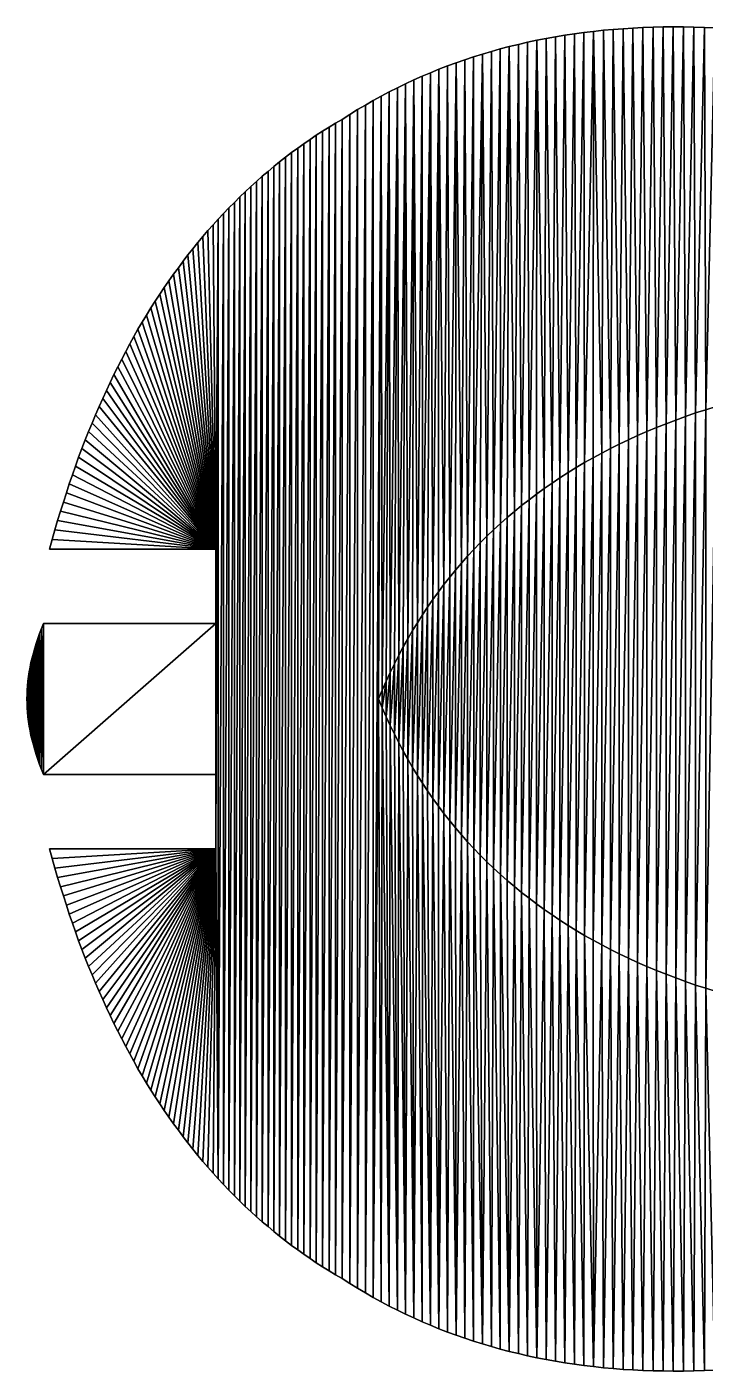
# Model space of a CAD drawing. Extents: x 10 to 917, y 10 to 841.
# Drawn here: x 546.8 to 604.6, y 721.7 to 836.3 of the extents above; entities that cross this region are included whole.
import ezdxf

# ---------------------------------------------------------------- set-up
doc = ezdxf.new("R2010")
doc.units = 0
doc.header["$MEASUREMENT"] = 0
doc.layers.get('0').update_dxf_attribs({"linetype": 'CONTINUOUS'})

msp = doc.modelspace()

# ---------------------------------------------------------------- linework, layer by layer
for p, q in [((600.13, 836.26), (599.27, 836.23)), ((600.99, 836.28), (600.13, 836.26)), ((601.86, 836.28), (600.99, 836.28)), ((602.74, 836.28), (601.86, 836.28)), ((603.62, 836.26), (602.74, 836.28)), ((604.51, 836.24), (603.62, 836.26)), ((590.23, 835.14), (589.44, 834.97)), ((591.02, 835.29), (590.23, 835.14)), ((591.82, 835.44), (591.02, 835.29)), ((592.63, 835.57), (591.82, 835.44)), ((593.44, 835.69), (592.63, 835.57)), ((594.25, 835.8), (593.44, 835.69)), ((595.07, 835.9), (594.25, 835.8)), ((595.9, 835.99), (595.07, 835.9)), ((596.74, 836.07), (595.9, 835.99)), ((597.58, 836.13), (596.74, 836.07)), ((598.42, 836.18), (597.58, 836.13)), ((599.27, 836.23), (598.42, 836.18)), ((605.4, 836.2), (604.51, 836.24)), ((585.6, 833.96), (584.85, 833.73)), ((586.36, 834.19), (585.6, 833.96)), ((587.12, 834.4), (586.36, 834.19)), ((587.89, 834.6), (587.12, 834.4)), ((588.66, 834.79), (587.89, 834.6)), ((589.44, 834.97), (588.66, 834.79)), ((582.63, 832.95), (581.9, 832.67)), ((583.36, 833.22), (582.63, 832.95)), ((584.1, 833.48), (583.36, 833.22)), ((584.85, 833.73), (584.1, 833.48)), ((579.76, 831.76), (579.05, 831.43)), ((580.47, 832.07), (579.76, 831.76)), ((581.18, 832.38), (580.47, 832.07)), ((581.9, 832.67), (581.18, 832.38)), ((577.67, 830.74), (576.98, 830.38)), ((578.36, 831.09), (577.67, 830.74)), ((579.05, 831.43), (578.36, 831.09)), ((575.63, 829.62), (574.96, 829.23)), ((576.3, 830.01), (575.63, 829.62)), ((576.98, 830.38), (576.3, 830.01)), ((573.64, 828.4), (573.09, 828.07)), ((574.3, 828.82), (573.64, 828.4)), ((574.96, 829.23), (574.3, 828.82)), ((571.99, 827.4), (571.45, 827.05)), ((572.54, 827.74), (571.99, 827.4)), ((573.09, 828.07), (572.54, 827.74)), ((569.87, 825.95), (569.35, 825.57)), ((570.39, 826.32), (569.87, 825.95)), ((570.92, 826.69), (570.39, 826.32)), ((571.45, 827.05), (570.92, 826.69)), ((568.84, 825.18), (568.33, 824.78)), ((569.35, 825.57), (568.84, 825.18)), ((567.34, 823.97), (566.84, 823.55)), ((567.83, 824.38), (567.34, 823.97)), ((568.33, 824.78), (567.83, 824.38)), ((565.88, 822.68), (565.4, 822.24)), ((566.36, 823.12), (565.88, 822.68)), ((566.84, 823.55), (566.36, 823.12)), ((564.93, 821.79), (564.47, 821.33)), ((565.4, 822.24), (564.93, 821.79)), ((563.55, 820.39), (563.1, 819.91)), ((564.01, 820.86), (563.55, 820.39)), ((564.47, 821.33), (564.01, 820.86)), ((562.66, 819.41), (562.22, 818.92)), ((563.1, 819.91), (562.66, 819.41)), ((561.79, 818.41), (561.36, 817.9)), ((562.22, 818.92), (561.79, 818.41)), ((560.52, 816.85), (560.1, 816.31)), ((560.93, 817.38), (560.52, 816.85)), ((561.36, 817.9), (560.93, 817.38)), ((559.7, 815.76), (559.29, 815.21)), ((560.1, 816.31), (559.7, 815.76)), ((558.9, 814.65), (558.5, 814.08)), ((559.29, 815.21), (558.9, 814.65)), ((558.12, 813.51), (557.74, 812.92)), ((558.5, 814.08), (558.12, 813.51)), ((557.36, 812.33), (556.99, 811.73)), ((557.74, 812.92), (557.36, 812.33)), ((556.62, 811.12), (556.26, 810.51)), ((556.99, 811.73), (556.62, 811.12)), ((556.26, 810.51), (555.91, 809.89)), ((555.56, 809.26), (555.22, 808.62)), ((555.91, 809.89), (555.56, 809.26)), ((554.88, 807.97), (554.54, 807.32)), ((555.22, 808.62), (554.88, 807.97)), ((554.21, 806.65), (553.89, 805.98)), ((554.54, 807.32), (554.21, 806.65)), ((553.89, 805.98), (553.57, 805.31)), ((553.26, 804.62), (552.95, 803.93)), ((553.57, 805.31), (553.26, 804.62)), ((552.65, 803.23), (552.35, 802.52)), ((552.95, 803.93), (552.65, 803.23)), ((602.91, 803.08), (602.06, 802.78)), ((603.76, 803.38), (602.91, 803.08)), ((604.62, 803.66), (603.76, 803.38)), ((552.35, 802.52), (552.06, 801.8)), ((600.42, 802.14), (599.61, 801.8)), ((601.24, 802.46), (600.42, 802.14)), ((602.06, 802.78), (601.24, 802.46)), ((551.77, 801.08), (551.49, 800.35)), ((552.06, 801.8), (551.77, 801.08)), ((598.04, 801.09), (597.26, 800.73)), ((598.82, 801.45), (598.04, 801.09)), ((599.61, 801.8), (598.82, 801.45)), ((551.21, 799.61), (550.94, 798.86)), ((551.49, 800.35), (551.21, 799.61)), ((595.76, 799.96), (595.02, 799.56)), ((596.51, 800.35), (595.76, 799.96)), ((597.26, 800.73), (596.51, 800.35)), ((550.94, 798.86), (550.68, 798.1)), ((593.59, 798.73), (592.89, 798.3)), ((594.3, 799.15), (593.59, 798.73)), ((595.02, 799.56), (594.3, 799.15)), ((550.41, 797.34), (550.16, 796.57)), ((550.68, 798.1), (550.41, 797.34)), ((591.53, 797.41), (590.86, 796.95)), ((592.2, 797.86), (591.53, 797.41)), ((592.89, 798.3), (592.2, 797.86)), ((550.16, 796.57), (549.91, 795.79)), ((590.21, 796.47), (589.57, 795.99)), ((590.86, 796.95), (590.21, 796.47)), ((549.91, 795.79), (549.66, 795)), ((588.94, 795.5), (588.32, 794.99)), ((589.57, 795.99), (588.94, 795.5)), ((549.42, 794.21), (549.19, 793.41)), ((549.66, 795), (549.42, 794.21)), ((587.13, 793.95), (586.55, 793.42)), ((587.72, 794.48), (587.13, 793.95)), ((588.32, 794.99), (587.72, 794.48)), ((549.19, 793.41), (548.96, 792.6)), ((585.98, 792.87), (585.42, 792.32)), ((586.55, 793.42), (585.98, 792.87)), ((548.96, 792.6), (548.74, 791.78)), ((548.74, 791.78), (562.88, 791.78)), ((562.88, 791.78), (562.88, 785.43)), ((584.87, 791.75), (584.34, 791.17)), ((585.42, 792.32), (584.87, 791.75)), ((583.82, 790.59), (583.31, 789.99)), ((584.34, 791.17), (583.82, 790.59)), ((582.81, 789.38), (582.32, 788.76)), ((583.31, 789.99), (582.81, 789.38)), ((582.32, 788.76), (581.85, 788.13)), ((581.38, 787.49), (580.93, 786.84)), ((581.85, 788.13), (581.38, 787.49)), ((580.49, 786.18), (580.07, 785.51)), ((580.93, 786.84), (580.49, 786.18)), ((548.04, 785), (547.88, 784.58)), ((548.21, 785.43), (548.04, 785)), ((562.88, 785.43), (548.21, 785.43)), ((579.65, 784.83), (579.25, 784.14)), ((580.07, 785.51), (579.65, 784.83)), ((547.59, 783.74), (547.47, 783.33)), ((547.73, 784.16), (547.59, 783.74)), ((547.88, 784.58), (547.73, 784.16)), ((579.25, 784.14), (578.85, 783.44)), ((547.25, 782.51), (547.15, 782.11)), ((547.35, 782.92), (547.25, 782.51)), ((547.47, 783.33), (547.35, 782.92)), ((578.47, 782.73), (578.1, 782)), ((578.85, 783.44), (578.47, 782.73)), ((547, 781.31), (546.94, 780.92)), ((547.07, 781.71), (547, 781.31)), ((547.15, 782.11), (547.07, 781.71)), ((577.75, 781.27), (577.4, 780.53)), ((578.1, 782), (577.75, 781.27)), ((546.85, 780.14), (546.82, 779.76)), ((546.89, 780.53), (546.85, 780.14)), ((546.94, 780.92), (546.89, 780.53)), ((577.4, 780.53), (577.07, 779.77)), ((546.81, 779.38), (546.8, 779.01)), ((546.8, 779.01), (546.81, 778.63)), ((546.82, 779.76), (546.81, 779.38)), ((577.07, 779.77), (576.75, 779.01)), ((576.75, 779.01), (577.07, 778.24)), ((546.81, 778.63), (546.82, 778.25)), ((546.82, 778.25), (546.85, 777.87)), ((546.85, 777.87), (546.89, 777.48)), ((577.07, 778.24), (577.4, 777.49)), ((546.89, 777.48), (546.94, 777.09)), ((546.94, 777.09), (547, 776.7)), ((547, 776.7), (547.07, 776.3)), ((577.4, 777.49), (577.75, 776.74)), ((577.75, 776.74), (578.1, 776.01)), ((547.07, 776.3), (547.15, 775.9)), ((547.15, 775.9), (547.25, 775.5)), ((578.1, 776.01), (578.47, 775.29)), ((547.25, 775.5), (547.35, 775.09)), ((547.35, 775.09), (547.47, 774.68)), ((547.47, 774.68), (547.59, 774.27)), ((578.47, 775.29), (578.85, 774.57)), ((578.85, 774.57), (579.25, 773.87)), ((547.59, 774.27), (547.73, 773.85)), ((547.73, 773.85), (547.88, 773.43)), ((547.88, 773.43), (548.04, 773.01)), ((579.25, 773.87), (579.65, 773.18)), ((548.04, 773.01), (548.21, 772.58)), ((548.21, 772.58), (562.88, 772.58)), ((562.88, 772.58), (562.88, 766.23)), ((579.65, 773.18), (580.07, 772.5)), ((580.07, 772.5), (580.49, 771.83)), ((580.49, 771.83), (580.93, 771.17)), ((580.93, 771.17), (581.38, 770.52)), ((581.38, 770.52), (581.85, 769.88)), ((581.85, 769.88), (582.32, 769.25)), ((582.32, 769.25), (582.81, 768.63)), ((582.81, 768.63), (583.31, 768.02)), ((583.31, 768.02), (583.82, 767.42)), ((583.82, 767.42), (584.34, 766.84)), ((584.34, 766.84), (584.87, 766.26)), ((548.74, 766.23), (548.96, 765.41)), ((562.88, 766.23), (548.74, 766.23)), ((548.96, 765.41), (549.19, 764.6)), ((584.87, 766.26), (585.42, 765.69)), ((585.42, 765.69), (585.98, 765.14)), ((549.19, 764.6), (549.42, 763.8)), ((585.98, 765.14), (586.55, 764.59)), ((586.55, 764.59), (587.13, 764.06)), ((549.42, 763.8), (549.66, 763.01)), ((549.66, 763.01), (549.91, 762.22)), ((587.13, 764.06), (587.72, 763.53)), ((587.72, 763.53), (588.32, 763.02)), ((588.32, 763.02), (588.94, 762.52)), ((549.91, 762.22), (550.16, 761.44)), ((588.94, 762.52), (589.57, 762.02)), ((589.57, 762.02), (590.21, 761.54)), ((550.16, 761.44), (550.41, 760.67)), ((550.41, 760.67), (550.68, 759.91)), ((590.21, 761.54), (590.86, 761.07)), ((590.86, 761.07), (591.53, 760.61)), ((550.68, 759.91), (550.94, 759.15)), ((591.53, 760.61), (592.2, 760.15)), ((592.2, 760.15), (592.89, 759.71)), ((592.89, 759.71), (593.59, 759.28)), ((550.94, 759.15), (551.21, 758.41)), ((551.21, 758.41), (551.49, 757.67)), ((593.59, 759.28), (594.3, 758.86)), ((594.3, 758.86), (595.02, 758.45)), ((595.02, 758.45), (595.76, 758.05)), ((551.49, 757.67), (551.77, 756.93)), ((595.76, 758.05), (596.51, 757.66)), ((596.51, 757.66), (597.26, 757.29)), ((597.26, 757.29), (598.04, 756.92)), ((551.77, 756.93), (552.06, 756.21)), ((552.06, 756.21), (552.35, 755.49)), ((598.04, 756.92), (598.82, 756.56)), ((598.82, 756.56), (599.61, 756.21)), ((599.61, 756.21), (600.42, 755.88)), ((552.35, 755.49), (552.65, 754.78)), ((600.42, 755.88), (601.24, 755.55)), ((601.24, 755.55), (602.06, 755.23)), ((602.06, 755.23), (602.91, 754.93)), ((602.91, 754.93), (603.76, 754.63)), ((552.65, 754.78), (552.95, 754.08)), ((552.95, 754.08), (553.26, 753.39)), ((603.76, 754.63), (604.62, 754.35)), ((553.26, 753.39), (553.57, 752.7)), ((553.57, 752.7), (553.89, 752.03)), ((553.89, 752.03), (554.21, 751.36)), ((554.21, 751.36), (554.54, 750.7)), ((554.54, 750.7), (554.88, 750.04)), ((554.88, 750.04), (555.22, 749.4)), ((555.22, 749.4), (555.56, 748.76)), ((555.56, 748.76), (555.91, 748.13)), ((555.91, 748.13), (556.26, 747.5)), ((556.26, 747.5), (556.62, 746.89)), ((556.62, 746.89), (556.99, 746.28)), ((556.99, 746.28), (557.36, 745.68)), ((557.36, 745.68), (557.74, 745.09)), ((557.74, 745.09), (558.12, 744.51)), ((558.12, 744.51), (558.5, 743.93)), ((558.5, 743.93), (558.9, 743.36)), ((558.9, 743.36), (559.29, 742.8)), ((559.29, 742.8), (559.7, 742.25)), ((559.7, 742.25), (560.1, 741.7)), ((560.1, 741.7), (560.52, 741.17)), ((560.52, 741.17), (560.93, 740.64)), ((560.93, 740.64), (561.36, 740.11)), ((561.36, 740.11), (561.79, 739.6)), ((561.79, 739.6), (562.22, 739.1)), ((562.22, 739.1), (562.66, 738.6)), ((562.66, 738.6), (563.1, 738.11)), ((563.1, 738.11), (563.55, 737.62)), ((563.55, 737.62), (564.01, 737.15)), ((564.01, 737.15), (564.47, 736.68)), ((564.47, 736.68), (564.93, 736.22)), ((564.93, 736.22), (565.4, 735.77)), ((565.4, 735.77), (565.88, 735.33)), ((565.88, 735.33), (566.36, 734.89)), ((566.36, 734.89), (566.84, 734.46)), ((566.84, 734.46), (567.34, 734.04)), ((567.34, 734.04), (567.83, 733.63)), ((567.83, 733.63), (568.33, 733.23)), ((568.33, 733.23), (568.84, 732.83)), ((568.84, 732.83), (569.35, 732.44)), ((569.35, 732.44), (569.87, 732.06)), ((569.87, 732.06), (570.39, 731.69)), ((570.39, 731.69), (570.92, 731.32)), ((570.92, 731.32), (571.45, 730.96)), ((571.45, 730.96), (571.99, 730.61)), ((571.99, 730.61), (572.54, 730.27)), ((572.54, 730.27), (573.09, 729.94)), ((573.09, 729.94), (573.64, 729.61)), ((573.64, 729.61), (574.3, 729.19)), ((574.3, 729.19), (574.96, 728.79)), ((574.96, 728.79), (575.63, 728.39)), ((575.63, 728.39), (576.3, 728.01)), ((576.3, 728.01), (576.98, 727.63)), ((576.98, 727.63), (577.67, 727.27)), ((577.67, 727.27), (578.36, 726.92)), ((578.36, 726.92), (579.05, 726.58)), ((579.05, 726.58), (579.76, 726.26)), ((579.76, 726.26), (580.47, 725.94)), ((580.47, 725.94), (581.18, 725.64)), ((581.18, 725.64), (581.9, 725.34)), ((581.9, 725.34), (582.63, 725.06)), ((582.63, 725.06), (583.36, 724.79)), ((583.36, 724.79), (584.1, 724.53)), ((584.1, 724.53), (584.85, 724.29)), ((584.85, 724.29), (585.6, 724.05)), ((585.6, 724.05), (586.36, 723.83)), ((586.36, 723.83), (587.12, 723.61)), ((587.12, 723.61), (587.89, 723.41)), ((587.89, 723.41), (588.66, 723.22)), ((588.66, 723.22), (589.44, 723.04)), ((589.44, 723.04), (590.23, 722.87)), ((590.23, 722.87), (591.02, 722.72)), ((591.02, 722.72), (591.82, 722.57)), ((591.82, 722.57), (592.63, 722.44)), ((592.63, 722.44), (593.44, 722.32)), ((593.44, 722.32), (594.25, 722.21)), ((594.25, 722.21), (595.07, 722.11)), ((595.07, 722.11), (595.9, 722.02)), ((595.9, 722.02), (596.74, 721.95)), ((596.74, 721.95), (597.58, 721.88)), ((597.58, 721.88), (598.42, 721.83)), ((598.42, 721.83), (599.27, 721.79)), ((599.27, 721.79), (600.13, 721.76)), ((600.13, 721.76), (600.99, 721.74)), ((600.99, 721.74), (601.86, 721.73)), ((601.86, 721.73), (602.74, 721.73)), ((602.74, 721.73), (603.62, 721.75)), ((603.62, 721.75), (604.51, 721.77)), ((604.51, 721.77), (605.4, 721.81))]:
    msp.add_line(p, q)

# ---------------------------------------------------------------- meshes
mesh = msp.add_polyface()
corners = [(582.81, 789.38), (582.63, 832.95), (583.36, 833.22), (583.31, 789.99), (583.82, 790.59), (584.1, 833.48), (584.34, 791.17), (584.85, 833.73), (584.87, 791.75), (585.6, 833.96), (585.42, 792.32), (585.98, 792.87), (586.36, 834.19), (586.55, 793.42), (587.12, 834.4), (587.13, 793.95), (587.89, 834.6), (587.72, 794.48), (588.32, 794.99), (588.66, 834.79), (588.94, 795.5), (589.44, 834.97), (589.57, 795.99), (590.23, 835.14), (590.21, 796.47), (590.86, 796.95), (591.02, 835.29), (591.53, 797.41), (591.82, 835.44), (592.2, 797.86), (592.63, 835.57), (592.89, 798.3), (593.44, 835.69), (593.59, 798.73), (594.25, 835.8), (594.3, 799.15), (595.07, 835.9), (595.02, 799.56), (595.76, 799.96), (595.9, 835.99), (596.51, 800.35), (596.74, 836.07), (597.26, 800.73), (597.58, 836.13), (598.04, 801.09), (598.42, 836.18), (598.82, 801.45), (599.27, 836.23), (599.61, 801.8), (600.13, 836.26), (600.42, 802.14), (600.99, 836.28), (601.24, 802.46), (601.86, 836.28), (602.06, 802.78), (602.74, 836.28), (602.91, 803.08), (603.62, 836.26)]
mesh.append_faces([[corners[k] for k in face] for face in [(0, 2, 3), (3, 2, 4), (4, 5, 6), (6, 7, 8), (8, 9, 10), (10, 9, 11), (11, 12, 13), (13, 14, 15), (15, 16, 17), (17, 16, 18), (18, 19, 20), (20, 21, 22), (22, 23, 24), (24, 23, 25), (25, 26, 27), (27, 28, 29), (29, 30, 31), (31, 32, 33), (33, 34, 35), (35, 36, 37), (37, 36, 38), (38, 39, 40), (40, 41, 42), (42, 43, 44), (44, 45, 46), (46, 47, 48), (48, 49, 50), (50, 51, 52), (52, 53, 54), (54, 55, 56)]], dxfattribs={"vtx0": -1, "vtx1": -1})
mesh.append_faces([[corners[k] for k in face] for face in [(0, 1, 2), (4, 2, 5), (6, 5, 7), (8, 7, 9), (11, 9, 12), (13, 12, 14), (15, 14, 16), (18, 16, 19), (20, 19, 21), (22, 21, 23), (25, 23, 26), (27, 26, 28), (29, 28, 30), (31, 30, 32), (33, 32, 34), (35, 34, 36), (38, 36, 39), (40, 39, 41), (42, 41, 43), (44, 43, 45), (46, 45, 47), (48, 47, 49), (50, 49, 51), (52, 51, 53), (54, 53, 55), (56, 55, 57)]], dxfattribs={"vtx0": -1, "vtx2": -1})
mesh = msp.add_polyface()
corners = [(602.91, 803.08), (603.62, 836.26), (603.76, 803.38), (604.51, 836.24), (604.62, 803.66), (605.4, 836.2), (605.5, 803.94), (606.3, 836.15), (606.39, 804.2), (607.21, 836.09), (607.29, 804.45), (608.12, 836.02), (608.2, 804.69), (609.03, 835.93), (609.13, 804.93), (609.96, 835.84), (610.06, 805.15), (610.89, 835.73), (611.01, 805.36), (611.82, 835.61), (611.97, 805.56), (612.76, 835.49), (612.94, 805.75), (613.71, 835.34), (613.92, 805.93), (614.66, 835.19), (614.92, 806.1), (615.62, 835.03), (615.93, 806.26), (616.58, 834.85), (616.95, 806.41), (617.55, 834.67), (617.98, 806.55), (618.53, 834.47), (619.02, 806.67), (619.51, 834.26), (620.07, 806.79), (620.5, 834.04), (621.14, 806.9), (621.49, 833.81), (621.63, 806.96), (622.49, 833.57), (622.12, 807.01), (622.61, 807.06), (623.5, 833.31), (623.09, 807.11), (623.58, 807.15), (624.51, 833.04), (624.07, 807.19), (624.55, 807.22), (625.53, 832.77), (625.04, 807.24), (625.52, 807.26), (626, 807.28), (626.55, 832.48), (626.48, 807.29), (626.97, 807.3), (627.58, 832.18)]
mesh.append_faces([[corners[k] for k in face] for face in [(0, 1, 2), (2, 3, 4), (4, 5, 6), (6, 7, 8), (8, 9, 10), (10, 11, 12), (12, 13, 14), (14, 15, 16), (16, 17, 18), (18, 19, 20), (20, 21, 22), (22, 23, 24), (24, 25, 26), (26, 27, 28), (28, 29, 30), (30, 31, 32), (32, 33, 34), (34, 35, 36), (36, 37, 38), (38, 39, 40), (40, 41, 42), (42, 41, 43), (43, 44, 45), (45, 44, 46), (46, 47, 48), (48, 47, 49), (49, 50, 51), (51, 50, 52), (52, 50, 53), (53, 54, 55), (55, 54, 56)]], dxfattribs={"vtx0": -1, "vtx1": -1})
mesh.append_faces([[corners[k] for k in face] for face in [(2, 1, 3), (4, 3, 5), (6, 5, 7), (8, 7, 9), (10, 9, 11), (12, 11, 13), (14, 13, 15), (16, 15, 17), (18, 17, 19), (20, 19, 21), (22, 21, 23), (24, 23, 25), (26, 25, 27), (28, 27, 29), (30, 29, 31), (32, 31, 33), (34, 33, 35), (36, 35, 37), (38, 37, 39), (40, 39, 41), (43, 41, 44), (46, 44, 47), (49, 47, 50), (53, 50, 54), (56, 54, 57)]], dxfattribs={"vtx0": -1, "vtx2": -1})
mesh = msp.add_polyface()
corners = [(577.07, 779.77), (576.98, 830.38), (577.67, 830.74), (577.4, 780.53), (577.75, 781.27), (578.36, 831.09), (578.1, 782), (578.47, 782.73), (579.05, 831.43), (578.85, 783.44), (579.25, 784.14), (579.76, 831.76), (579.65, 784.83), (580.07, 785.51), (580.47, 832.07), (580.49, 786.18), (581.18, 832.38), (580.93, 786.84), (581.38, 787.49), (581.9, 832.67), (581.85, 788.13), (582.32, 788.76), (582.63, 832.95), (582.81, 789.38), (562.88, 791.78), (551.21, 799.61), (551.49, 800.35), (551.77, 801.08), (552.06, 801.8), (552.35, 802.52), (552.65, 803.23), (552.95, 803.93), (553.26, 804.62), (553.57, 805.31), (553.89, 805.98), (554.21, 806.65), (554.54, 807.32), (554.88, 807.97), (555.22, 808.62), (555.56, 809.26), (555.91, 809.89), (556.26, 810.51), (556.62, 811.12), (556.99, 811.73), (557.36, 812.33), (557.74, 812.92), (558.12, 813.51), (558.5, 814.08), (558.9, 814.65), (559.29, 815.21), (559.7, 815.76), (560.1, 816.31), (560.52, 816.85), (560.93, 817.38), (561.36, 817.9), (561.79, 818.41), (562.22, 818.92), (562.66, 819.41), (563.1, 819.91), (562.88, 785.43)]
mesh.append_faces([[corners[k] for k in face] for face in [(0, 2, 3), (3, 2, 4), (4, 5, 6), (6, 5, 7), (7, 8, 9), (9, 8, 10), (10, 11, 12), (12, 11, 13), (13, 14, 15), (15, 16, 17), (17, 16, 18), (18, 19, 20), (20, 19, 21), (21, 22, 23), (24, 58, 59)]], dxfattribs={"vtx0": -1, "vtx1": -1})
mesh.append_faces([[corners[k] for k in face] for face in [(0, 1, 2), (4, 2, 5), (7, 5, 8), (10, 8, 11), (13, 11, 14), (15, 14, 16), (18, 16, 19), (21, 19, 22), (24, 25, 26), (24, 26, 27), (24, 27, 28), (24, 28, 29), (24, 29, 30), (24, 30, 31), (24, 31, 32), (24, 32, 33), (24, 33, 34), (24, 34, 35), (24, 35, 36), (24, 36, 37), (24, 37, 38), (24, 38, 39), (24, 39, 40), (24, 40, 41), (24, 41, 42), (24, 42, 43), (24, 43, 44), (24, 44, 45), (24, 45, 46), (24, 46, 47), (24, 47, 48), (24, 48, 49), (24, 49, 50), (24, 50, 51), (24, 51, 52), (24, 52, 53), (24, 53, 54), (24, 54, 55), (24, 55, 56), (24, 56, 57), (24, 57, 58)]], dxfattribs={"vtx0": -1, "vtx2": -1})
mesh = msp.add_polyface()
corners = [(562.88, 766.23), (548.96, 765.41), (548.74, 766.23), (549.19, 764.6), (549.42, 763.8), (549.66, 763.01), (549.91, 762.22), (550.16, 761.44), (550.41, 760.67), (550.68, 759.91), (550.94, 759.15), (551.21, 758.41), (563.1, 738.11), (563.1, 819.91), (563.55, 820.39), (563.55, 737.62), (564.01, 820.86), (564.01, 737.15), (564.47, 821.33), (564.47, 736.68), (564.93, 821.79), (564.93, 736.22), (565.4, 822.24), (565.4, 735.77), (565.88, 822.68), (565.88, 735.33), (566.36, 823.12), (566.36, 734.89), (566.84, 823.55), (566.84, 734.46), (567.34, 823.97), (567.34, 734.04), (567.83, 824.38), (567.83, 733.63), (568.33, 824.78), (568.33, 733.23), (568.84, 825.18), (568.84, 732.83), (569.35, 825.57), (569.35, 732.44), (569.87, 825.95), (569.87, 732.06), (570.39, 826.32), (570.39, 731.69), (570.92, 826.69), (570.92, 731.32), (571.45, 827.05), (571.45, 730.96), (571.99, 827.4), (571.99, 730.61), (572.54, 827.74), (572.54, 730.27), (573.09, 828.07), (573.09, 729.94), (573.64, 828.4), (573.64, 729.61), (574.3, 828.82), (574.3, 729.19), (574.96, 829.23), (574.96, 728.79), (575.63, 829.62), (575.63, 728.39), (576.3, 830.01), (576.3, 728.01), (576.98, 830.38), (576.75, 779.01), (546.81, 779.38), (546.81, 778.63), (546.8, 779.01), (546.82, 779.76), (546.82, 778.25), (546.85, 780.14), (546.85, 777.87), (546.89, 780.53), (546.89, 777.48), (546.94, 780.92), (546.94, 777.09), (547, 781.31), (547, 776.7), (547.07, 781.71), (547.07, 776.3), (547.15, 782.11), (547.15, 775.9), (547.25, 782.51), (547.25, 775.5), (547.35, 782.92), (547.35, 775.09), (547.47, 783.33), (547.47, 774.68), (547.59, 783.74), (547.59, 774.27), (547.73, 784.16), (547.73, 773.85), (547.88, 784.58), (547.88, 773.43), (548.04, 785), (548.04, 773.01), (548.21, 785.43), (548.21, 772.58), (562.88, 785.43), (562.88, 772.58), (576.98, 727.63), (577.07, 778.24), (577.67, 727.27), (577.4, 777.49)]
mesh.append_faces([[corners[k] for k in face] for face in [(0, 1, 2), (66, 67, 68)]], dxfattribs={"vtx0": -1})
mesh.append_faces([[corners[k] for k in face] for face in [(1, 0, 3), (3, 0, 4), (4, 0, 5), (5, 0, 6), (6, 0, 7), (7, 0, 8), (8, 0, 9), (9, 0, 10), (10, 0, 11), (12, 14, 15), (15, 16, 17), (17, 18, 19), (19, 20, 21), (21, 22, 23), (23, 24, 25), (25, 26, 27), (27, 28, 29), (29, 30, 31), (31, 32, 33), (33, 34, 35), (35, 36, 37), (37, 38, 39), (39, 40, 41), (41, 42, 43), (43, 44, 45), (45, 46, 47), (47, 48, 49), (49, 50, 51), (51, 52, 53), (53, 54, 55), (55, 56, 57), (57, 58, 59), (59, 60, 61), (61, 62, 63), (67, 69, 70), (70, 71, 72), (72, 73, 74), (74, 75, 76), (76, 77, 78), (78, 79, 80), (80, 81, 82), (82, 83, 84), (84, 85, 86), (86, 87, 88), (88, 89, 90), (90, 91, 92), (92, 93, 94), (94, 95, 96), (96, 97, 98), (98, 99, 100)]], dxfattribs={"vtx0": -1, "vtx1": -1})
mesh.append_faces([[corners[k] for k in face] for face in [(12, 0, 13), (63, 64, 65)]], dxfattribs={"vtx0": -1, "vtx1": -1, "vtx2": -1})
mesh.append_faces([[corners[k] for k in face] for face in [(101, 65, 102), (103, 102, 104)]], dxfattribs={"vtx0": -1, "vtx2": -1})
mesh = msp.add_polyface()
corners = [(563.1, 738.11), (563.1, 819.91), (563.55, 820.39), (563.55, 737.62), (564.01, 820.86), (564.01, 737.15), (564.47, 821.33), (564.47, 736.68), (564.93, 821.79), (564.93, 736.22), (565.4, 822.24), (565.4, 735.77), (565.88, 822.68), (565.88, 735.33), (566.36, 823.12), (566.36, 734.89), (566.84, 823.55), (566.84, 734.46), (567.34, 823.97), (567.34, 734.04), (567.83, 824.38), (567.83, 733.63), (568.33, 824.78), (568.33, 733.23), (568.84, 825.18), (568.84, 732.83), (569.35, 825.57), (569.35, 732.44), (569.87, 825.95), (569.87, 732.06), (570.39, 826.32), (570.39, 731.69), (570.92, 826.69), (570.92, 731.32), (571.45, 827.05), (571.45, 730.96), (571.99, 827.4), (571.99, 730.61), (572.54, 827.74), (572.54, 730.27), (573.09, 828.07), (573.09, 729.94), (573.64, 828.4), (573.64, 729.61), (574.3, 828.82), (574.3, 729.19), (574.96, 829.23), (574.96, 728.79), (575.63, 829.62), (575.63, 728.39), (576.3, 830.01), (576.3, 728.01), (576.98, 830.38), (576.75, 779.01), (577.07, 779.77), (548.96, 792.6), (562.88, 791.78), (548.74, 791.78), (549.19, 793.41), (549.42, 794.21), (549.66, 795), (549.91, 795.79), (550.16, 796.57), (550.41, 797.34), (550.68, 798.1), (550.94, 798.86), (551.21, 799.61), (562.88, 785.43), (562.88, 772.58), (562.88, 766.23), (546.81, 778.63), (546.81, 779.38), (546.82, 779.76), (546.82, 778.25), (546.85, 780.14), (546.85, 777.87), (546.89, 780.53), (546.89, 777.48), (546.94, 780.92), (546.94, 777.09), (547, 781.31), (547, 776.7), (547.07, 781.71), (547.07, 776.3), (547.15, 782.11), (547.15, 775.9), (547.25, 782.51), (547.25, 775.5), (547.35, 782.92), (547.35, 775.09), (547.47, 783.33), (547.47, 774.68), (547.59, 783.74), (547.59, 774.27), (547.73, 784.16), (547.73, 773.85), (547.88, 784.58), (547.88, 773.43), (548.04, 785), (548.04, 773.01), (548.21, 785.43), (548.21, 772.58)]
mesh.append_faces([[corners[k] for k in face] for face in [(55, 56, 57)]], dxfattribs={"vtx0": -1})
mesh.append_faces([[corners[k] for k in face] for face in [(53, 52, 54), (68, 1, 69)]], dxfattribs={"vtx0": -1, "vtx1": -1})
mesh.append_faces([[corners[k] for k in face] for face in [(67, 1, 68)]], dxfattribs={"vtx0": -1, "vtx1": -1, "vtx2": -1})
mesh.append_faces([[corners[k] for k in face] for face in [(0, 1, 2), (3, 2, 4), (5, 4, 6), (7, 6, 8), (9, 8, 10), (11, 10, 12), (13, 12, 14), (15, 14, 16), (17, 16, 18), (19, 18, 20), (21, 20, 22), (23, 22, 24), (25, 24, 26), (27, 26, 28), (29, 28, 30), (31, 30, 32), (33, 32, 34), (35, 34, 36), (37, 36, 38), (39, 38, 40), (41, 40, 42), (43, 42, 44), (45, 44, 46), (47, 46, 48), (49, 48, 50), (51, 50, 52), (56, 55, 58), (56, 58, 59), (56, 59, 60), (56, 60, 61), (56, 61, 62), (56, 62, 63), (56, 63, 64), (56, 64, 65), (56, 65, 66), (70, 71, 72), (73, 72, 74), (75, 74, 76), (77, 76, 78), (79, 78, 80), (81, 80, 82), (83, 82, 84), (85, 84, 86), (87, 86, 88), (89, 88, 90), (91, 90, 92), (93, 92, 94), (95, 94, 96), (97, 96, 98), (99, 98, 100), (101, 100, 67)]], dxfattribs={"vtx0": -1, "vtx2": -1})
mesh = msp.add_polyface()
corners = [(587.72, 763.53), (587.72, 794.48), (588.32, 794.99), (588.32, 763.02), (588.94, 795.5), (588.94, 762.52), (589.57, 795.99), (589.57, 762.02), (590.21, 796.47), (590.21, 761.54), (590.86, 796.95), (590.86, 761.07), (591.53, 797.41), (591.53, 760.61), (592.2, 797.86), (592.2, 760.15), (592.89, 798.3), (592.89, 759.71), (593.59, 798.73), (593.59, 759.28), (594.3, 799.15), (594.3, 758.86), (595.02, 799.56), (595.02, 758.45), (595.76, 799.96), (595.76, 758.05), (596.51, 800.35), (596.51, 757.66), (597.26, 800.73), (597.26, 757.29), (598.04, 801.09), (598.04, 756.92), (598.82, 801.45), (598.82, 756.56), (599.61, 801.8), (599.61, 756.21), (600.42, 802.14), (600.42, 755.88), (601.24, 802.46), (601.24, 755.55), (602.06, 802.78), (602.06, 755.23), (602.91, 803.08), (602.91, 754.93), (603.76, 803.38), (603.76, 754.63), (604.62, 803.66), (604.62, 754.35), (605.5, 803.94), (605.5, 754.08)]
mesh.append_faces([[corners[k] for k in face] for face in [(0, 2, 3), (3, 4, 5), (5, 6, 7), (7, 8, 9), (9, 10, 11), (11, 12, 13), (13, 14, 15), (15, 16, 17), (17, 18, 19), (19, 20, 21), (21, 22, 23), (23, 24, 25), (25, 26, 27), (27, 28, 29), (29, 30, 31), (31, 32, 33), (33, 34, 35), (35, 36, 37), (37, 38, 39), (39, 40, 41), (41, 42, 43), (43, 44, 45), (45, 46, 47), (47, 48, 49)]], dxfattribs={"vtx0": -1, "vtx1": -1})
mesh.append_faces([[corners[k] for k in face] for face in [(0, 1, 2), (3, 2, 4), (5, 4, 6), (7, 6, 8), (9, 8, 10), (11, 10, 12), (13, 12, 14), (15, 14, 16), (17, 16, 18), (19, 18, 20), (21, 20, 22), (23, 22, 24), (25, 24, 26), (27, 26, 28), (29, 28, 30), (31, 30, 32), (33, 32, 34), (35, 34, 36), (37, 36, 38), (39, 38, 40), (41, 40, 42), (43, 42, 44), (45, 44, 46), (47, 46, 48)]], dxfattribs={"vtx0": -1, "vtx2": -1})
mesh = msp.add_polyface()
corners = [(577.07, 779.77), (577.07, 778.24), (576.75, 779.01), (577.4, 780.53), (577.4, 777.49), (577.75, 781.27), (577.75, 776.74), (578.1, 782), (578.1, 776.01), (578.47, 782.73), (578.47, 775.29), (578.85, 783.44), (578.85, 774.57), (579.25, 784.14), (579.25, 773.87), (579.65, 784.83), (579.65, 773.18), (580.07, 785.51), (580.07, 772.5), (580.49, 786.18), (580.49, 771.83), (580.93, 786.84), (580.93, 771.17), (581.38, 787.49), (581.38, 770.52), (581.85, 788.13), (581.85, 769.88), (582.32, 788.76), (582.32, 769.25), (582.81, 789.38), (582.81, 768.63), (583.31, 789.99), (583.31, 768.02), (583.82, 790.59), (583.82, 767.42), (584.34, 791.17), (584.34, 766.84), (584.87, 791.75), (584.87, 766.26), (585.42, 792.32), (585.42, 765.69), (585.98, 792.87), (585.98, 765.14), (586.55, 793.42), (586.55, 764.59), (587.13, 793.95), (587.13, 764.06), (587.72, 794.48), (587.72, 763.53)]
mesh.append_faces([[corners[k] for k in face] for face in [(0, 1, 2)]], dxfattribs={"vtx0": -1})
mesh.append_faces([[corners[k] for k in face] for face in [(1, 3, 4), (4, 5, 6), (6, 7, 8), (8, 9, 10), (10, 11, 12), (12, 13, 14), (14, 15, 16), (16, 17, 18), (18, 19, 20), (20, 21, 22), (22, 23, 24), (24, 25, 26), (26, 27, 28), (28, 29, 30), (30, 31, 32), (32, 33, 34), (34, 35, 36), (36, 37, 38), (38, 39, 40), (40, 41, 42), (42, 43, 44), (44, 45, 46), (46, 47, 48)]], dxfattribs={"vtx0": -1, "vtx1": -1})
mesh.append_faces([[corners[k] for k in face] for face in [(1, 0, 3), (4, 3, 5), (6, 5, 7), (8, 7, 9), (10, 9, 11), (12, 11, 13), (14, 13, 15), (16, 15, 17), (18, 17, 19), (20, 19, 21), (22, 21, 23), (24, 23, 25), (26, 25, 27), (28, 27, 29), (30, 29, 31), (32, 31, 33), (34, 33, 35), (36, 35, 37), (38, 37, 39), (40, 39, 41), (42, 41, 43), (44, 43, 45), (46, 45, 47)]], dxfattribs={"vtx0": -1, "vtx2": -1})
mesh = msp.add_polyface()
corners = [(551.21, 758.41), (562.88, 766.23), (551.49, 757.67), (551.77, 756.93), (552.06, 756.21), (552.35, 755.49), (552.65, 754.78), (552.95, 754.08), (553.26, 753.39), (553.57, 752.7), (553.89, 752.03), (554.21, 751.36), (554.54, 750.7), (554.88, 750.04), (555.22, 749.4), (555.56, 748.76), (555.91, 748.13), (556.26, 747.5), (556.62, 746.89), (556.99, 746.28), (557.36, 745.68), (557.74, 745.09), (558.12, 744.51), (558.5, 743.93), (558.9, 743.36), (559.29, 742.8), (559.7, 742.25), (560.1, 741.7), (560.52, 741.17), (560.93, 740.64), (561.36, 740.11), (561.79, 739.6), (562.22, 739.1), (562.66, 738.6), (563.1, 738.11), (576.75, 779.01), (576.98, 727.63), (576.3, 728.01), (577.07, 778.24), (577.67, 727.27), (577.4, 777.49), (577.75, 776.74), (578.36, 726.92), (578.1, 776.01), (578.47, 775.29), (579.05, 726.58), (578.85, 774.57), (579.25, 773.87), (579.76, 726.26), (579.65, 773.18), (580.07, 772.5), (580.47, 725.94), (580.49, 771.83), (581.18, 725.64), (580.93, 771.17), (581.38, 770.52), (581.9, 725.34), (581.85, 769.88), (582.32, 769.25), (582.63, 725.06), (582.81, 768.63)]
mesh.append_faces([[corners[k] for k in face] for face in [(0, 1, 2), (2, 1, 3), (3, 1, 4), (4, 1, 5), (5, 1, 6), (6, 1, 7), (7, 1, 8), (8, 1, 9), (9, 1, 10), (10, 1, 11), (11, 1, 12), (12, 1, 13), (13, 1, 14), (14, 1, 15), (15, 1, 16), (16, 1, 17), (17, 1, 18), (18, 1, 19), (19, 1, 20), (20, 1, 21), (21, 1, 22), (22, 1, 23), (23, 1, 24), (24, 1, 25), (25, 1, 26), (26, 1, 27), (27, 1, 28), (28, 1, 29), (29, 1, 30), (30, 1, 31), (31, 1, 32), (32, 1, 33), (33, 1, 34), (36, 38, 39), (39, 41, 42), (42, 44, 45), (45, 47, 48), (48, 50, 51), (51, 52, 53), (53, 55, 56), (56, 58, 59)]], dxfattribs={"vtx0": -1, "vtx1": -1})
mesh.append_faces([[corners[k] for k in face] for face in [(35, 36, 37), (39, 40, 41), (42, 41, 43), (42, 43, 44), (45, 44, 46), (45, 46, 47), (48, 47, 49), (48, 49, 50), (51, 50, 52), (53, 52, 54), (53, 54, 55), (56, 55, 57), (56, 57, 58), (59, 58, 60)]], dxfattribs={"vtx0": -1, "vtx2": -1})
mesh = msp.add_polyface()
corners = [(582.63, 725.06), (582.81, 768.63), (583.36, 724.79), (583.31, 768.02), (583.82, 767.42), (584.1, 724.53), (584.34, 766.84), (584.85, 724.29), (584.87, 766.26), (585.6, 724.05), (585.42, 765.69), (585.98, 765.14), (586.36, 723.83), (586.55, 764.59), (587.12, 723.61), (587.13, 764.06), (587.89, 723.41), (587.72, 763.53), (588.32, 763.02), (588.66, 723.22), (588.94, 762.52), (589.44, 723.04), (589.57, 762.02), (590.23, 722.87), (590.21, 761.54), (590.86, 761.07), (591.02, 722.72), (591.53, 760.61), (591.82, 722.57), (592.2, 760.15), (592.63, 722.44), (592.89, 759.71), (593.44, 722.32), (593.59, 759.28), (594.25, 722.21), (594.3, 758.86), (595.07, 722.11), (595.02, 758.45), (595.76, 758.05), (595.9, 722.02), (596.51, 757.66), (596.74, 721.95), (597.26, 757.29), (597.58, 721.88), (598.04, 756.92), (598.42, 721.83), (598.82, 756.56), (599.27, 721.79), (599.61, 756.21), (600.13, 721.76), (600.42, 755.88), (600.99, 721.74), (601.24, 755.55), (601.86, 721.73), (602.06, 755.23), (602.74, 721.73), (602.91, 754.93)]
mesh.append_faces([[corners[k] for k in face] for face in [(0, 1, 2), (2, 4, 5), (5, 6, 7), (7, 8, 9), (9, 11, 12), (12, 13, 14), (14, 15, 16), (16, 18, 19), (19, 20, 21), (21, 22, 23), (23, 25, 26), (26, 27, 28), (28, 29, 30), (30, 31, 32), (32, 33, 34), (34, 35, 36), (36, 38, 39), (39, 40, 41), (41, 42, 43), (43, 44, 45), (45, 46, 47), (47, 48, 49), (49, 50, 51), (51, 52, 53), (53, 54, 55)]], dxfattribs={"vtx0": -1, "vtx1": -1})
mesh.append_faces([[corners[k] for k in face] for face in [(2, 1, 3), (2, 3, 4), (5, 4, 6), (7, 6, 8), (9, 8, 10), (9, 10, 11), (12, 11, 13), (14, 13, 15), (16, 15, 17), (16, 17, 18), (19, 18, 20), (21, 20, 22), (23, 22, 24), (23, 24, 25), (26, 25, 27), (28, 27, 29), (30, 29, 31), (32, 31, 33), (34, 33, 35), (36, 35, 37), (36, 37, 38), (39, 38, 40), (41, 40, 42), (43, 42, 44), (45, 44, 46), (47, 46, 48), (49, 48, 50), (51, 50, 52), (53, 52, 54), (55, 54, 56)]], dxfattribs={"vtx0": -1, "vtx2": -1})
mesh = msp.add_polyface()
corners = [(602.74, 721.73), (602.91, 754.93), (603.62, 721.75), (603.76, 754.63), (604.51, 721.77), (604.62, 754.35), (605.4, 721.81), (605.5, 754.08), (606.3, 721.86), (606.39, 753.81), (607.21, 721.92), (607.29, 753.56), (608.12, 721.99), (608.2, 753.32), (609.03, 722.08), (609.13, 753.09), (609.96, 722.17), (610.06, 752.86), (610.89, 722.28), (611.01, 752.65), (611.82, 722.4), (611.97, 752.45), (612.76, 722.53), (612.94, 752.26), (613.71, 722.67), (613.92, 752.08), (614.66, 722.82), (614.92, 751.91), (615.62, 722.98), (615.93, 751.75), (616.58, 723.16), (616.95, 751.6), (617.55, 723.34), (617.98, 751.47), (618.53, 723.54), (619.02, 751.34), (619.51, 723.75), (620.07, 751.22), (620.5, 723.97), (621.14, 751.11), (621.49, 724.2), (621.63, 751.05), (622.49, 724.45), (622.12, 751), (622.61, 750.95), (623.5, 724.7), (623.09, 750.9), (623.58, 750.86), (624.51, 724.97), (624.07, 750.83), (624.55, 750.79), (625.53, 725.24), (625.04, 750.77), (625.52, 750.75), (626, 750.73), (626.55, 725.53), (626.48, 750.72), (626.97, 750.72)]
mesh.append_faces([[corners[k] for k in face] for face in [(0, 1, 2), (2, 3, 4), (4, 5, 6), (6, 7, 8), (8, 9, 10), (10, 11, 12), (12, 13, 14), (14, 15, 16), (16, 17, 18), (18, 19, 20), (20, 21, 22), (22, 23, 24), (24, 25, 26), (26, 27, 28), (28, 29, 30), (30, 31, 32), (32, 33, 34), (34, 35, 36), (36, 37, 38), (38, 39, 40), (40, 41, 42), (42, 44, 45), (45, 47, 48), (48, 50, 51), (51, 54, 55)]], dxfattribs={"vtx0": -1, "vtx1": -1})
mesh.append_faces([[corners[k] for k in face] for face in [(2, 1, 3), (4, 3, 5), (6, 5, 7), (8, 7, 9), (10, 9, 11), (12, 11, 13), (14, 13, 15), (16, 15, 17), (18, 17, 19), (20, 19, 21), (22, 21, 23), (24, 23, 25), (26, 25, 27), (28, 27, 29), (30, 29, 31), (32, 31, 33), (34, 33, 35), (36, 35, 37), (38, 37, 39), (40, 39, 41), (42, 41, 43), (42, 43, 44), (45, 44, 46), (45, 46, 47), (48, 47, 49), (48, 49, 50), (51, 50, 52), (51, 52, 53), (51, 53, 54), (55, 54, 56), (55, 56, 57)]], dxfattribs={"vtx0": -1, "vtx2": -1})

doc.saveas('drawing.dxf')
